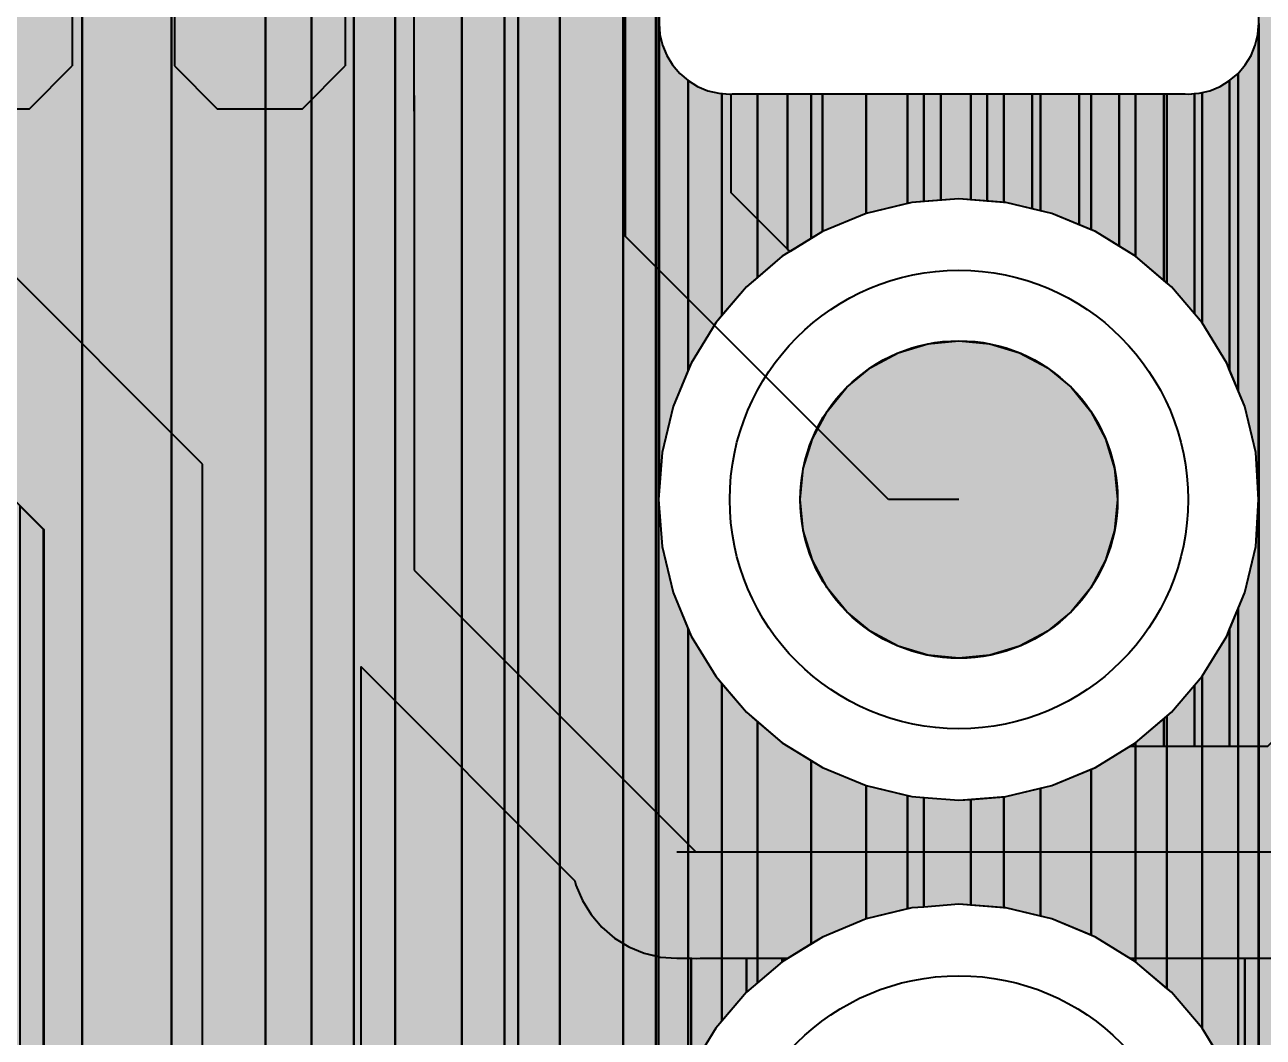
# Model space of a CAD drawing. Header units: millimetres. Extents: x 2 to 110, y 3 to 56.
# Drawn here: x 101.736 to 106.197, y 28.562 to 32.208 of the extents above; entities that cross this region are included whole.
import ezdxf

# ---------------------------------------------------------------- set-up
doc = ezdxf.new("R2010")
doc.units = ezdxf.units.MM
for name, color, linetype in [('bottom_copper', 7, 'Continuous'), ('drill_plated', 7, 'Continuous'), ('top_copper', 7, 'Continuous'), ('top_silk', 7, 'Continuous')]:
    doc.layers.add(name, color=color, linetype=linetype)

# ---------------------------------------------------------------- blocks, each defined once
blk = doc.blocks.new('Block2303')
at = {"layer": 'bottom_copper', "lineweight": 40}
for points in [[(1.1189, 0), (1.0379, 0), (1.0379, 43.3049), (1.0611, 43.3609), (1.1073, 43.5533), (1.1189, 43.7506), (1.1189, 0)], [(1.0371, 26.96), (1.0271, 27.1294), (0.9874, 27.2946), (0.9633, 27.3528), (0.9633, 28.4943), (0.9892, 28.5247), (1.0101, 28.5588), (1.0254, 28.5958), (1.0347, 28.6346), (1.0371, 28.6645), (1.0371, 26.96)], [(1.0379, 0), (1.0371, 0), (1.0371, 28.6645), (1.0379, 28.6745), (1.0379, 0)], [(0.9633, 27.3528), (0.9224, 27.4516), (0.8336, 27.5965), (0.8336, 28.4254), (0.8618, 28.4322), (0.8984, 28.4473), (0.9329, 28.4684), (0.9633, 28.4943), (0.9633, 27.3528)], [(0, 28.0395), (-0.0424, 28.0428), (-0.1694, 28.0328), (-0.1694, 28.4205), (0, 28.4205), (0, 28.0395)], [(0.1196, 28.0301), (0, 28.0395), (0, 28.4205), (0.1196, 28.4205), (0.1196, 28.0301)], [(0.2513, 27.9996), (0.127, 28.0295), (0.1196, 28.0301), (0.1196, 28.4205), (0.2513, 28.4205), (0.2513, 27.9996)], [(0.4342, 27.931), (0.2922, 27.9898), (0.2513, 27.9996), (0.2513, 28.4205), (0.4342, 28.4205), (0.4342, 27.931)], [(0.5941, 27.836), (0.4492, 27.9248), (0.4342, 27.931), (0.4342, 28.4205), (0.5941, 28.4205), (0.5941, 27.836)], [(0.7066, 27.74), (0.5941, 27.836), (0.5941, 28.4205), (0.7066, 28.4205), (0.7066, 27.74)], [(0.8336, 27.5965), (0.7233, 27.7257), (0.7066, 27.74), (0.7066, 28.4205), (0.7731, 28.4205), (0.7831, 28.4197), (0.8229, 28.4229), (0.8336, 28.4254), (0.8336, 27.5965)], [(1.0371, 24.42), (1.0271, 24.5894), (0.9874, 24.7546), (0.9633, 24.8128), (0.9633, 26.5672), (0.9874, 26.6254), (1.0271, 26.7906), (1.0371, 26.96), (1.0371, 24.42)], [(0.9633, 24.8128), (0.9224, 24.9116), (0.8336, 25.0565), (0.8336, 26.3235), (0.9224, 26.4684), (0.9633, 26.5672), (0.9633, 24.8128)], [(0.8336, 25.0565), (0.7233, 25.1857), (0.7066, 25.2), (0.7066, 26.18), (0.7233, 26.1943), (0.8336, 26.3235), (0.8336, 25.0565)], [(0.7066, 25.2), (0.5941, 25.296), (0.5941, 26.084), (0.7066, 26.18), (0.7066, 25.2)], [(0.5941, 25.296), (0.4492, 25.3848), (0.4342, 25.391), (0.4342, 25.989), (0.4492, 25.9952), (0.5941, 26.084), (0.5941, 25.296)], [(0.4342, 25.391), (0.2922, 25.4498), (0.2513, 25.4596), (0.2513, 25.9204), (0.2922, 25.9302), (0.4342, 25.989), (0.4342, 25.391)], [(0, 25.4995), (-0.0424, 25.5028), (-0.1694, 25.4928), (-0.1694, 25.8872), (-0.0424, 25.8772), (0, 25.8805), (0, 25.4995)], [(0.1196, 25.4901), (0, 25.4995), (0, 25.8805), (0.1196, 25.8899), (0.1196, 25.4901)], [(0.2513, 25.4596), (0.127, 25.4895), (0.1196, 25.4901), (0.1196, 25.8899), (0.127, 25.8905), (0.2513, 25.9204), (0.2513, 25.4596)]]:
    blk.add_hatch(color=7, dxfattribs=at).paths.add_polyline_path(points, flags=0)
at = {"layer": 'bottom_copper', "color": 7, "lineweight": 40}
for points in [[(1.1189, 0), (1.0379, 0), (1.0379, 43.3049), (1.0611, 43.3609), (1.1073, 43.5533), (1.1189, 43.7506), (1.1189, 0)], [(1.0371, 26.96), (1.0271, 27.1294), (0.9874, 27.2946), (0.9633, 27.3528), (0.9633, 28.4943), (0.9892, 28.5247), (1.0101, 28.5588), (1.0254, 28.5958), (1.0347, 28.6346), (1.0371, 28.6645), (1.0371, 26.96)], [(1.0379, 0), (1.0371, 0), (1.0371, 28.6645), (1.0379, 28.6745), (1.0379, 0)], [(0.9633, 27.3528), (0.9224, 27.4516), (0.8336, 27.5965), (0.8336, 28.4254), (0.8618, 28.4322), (0.8984, 28.4473), (0.9329, 28.4684), (0.9633, 28.4943), (0.9633, 27.3528)], [(0, 28.0395), (-0.0424, 28.0428), (-0.1694, 28.0328), (-0.1694, 28.4205), (0, 28.4205), (0, 28.0395)], [(0.1196, 28.0301), (0, 28.0395), (0, 28.4205), (0.1196, 28.4205), (0.1196, 28.0301)], [(0.2513, 27.9996), (0.127, 28.0295), (0.1196, 28.0301), (0.1196, 28.4205), (0.2513, 28.4205), (0.2513, 27.9996)], [(0.4342, 27.931), (0.2922, 27.9898), (0.2513, 27.9996), (0.2513, 28.4205), (0.4342, 28.4205), (0.4342, 27.931)], [(0.5941, 27.836), (0.4492, 27.9248), (0.4342, 27.931), (0.4342, 28.4205), (0.5941, 28.4205), (0.5941, 27.836)], [(0.7066, 27.74), (0.5941, 27.836), (0.5941, 28.4205), (0.7066, 28.4205), (0.7066, 27.74)], [(0.8336, 27.5965), (0.7233, 27.7257), (0.7066, 27.74), (0.7066, 28.4205), (0.7731, 28.4205), (0.7831, 28.4197), (0.8229, 28.4229), (0.8336, 28.4254), (0.8336, 27.5965)], [(1.0371, 24.42), (1.0271, 24.5894), (0.9874, 24.7546), (0.9633, 24.8128), (0.9633, 26.5672), (0.9874, 26.6254), (1.0271, 26.7906), (1.0371, 26.96), (1.0371, 24.42)], [(0.9633, 24.8128), (0.9224, 24.9116), (0.8336, 25.0565), (0.8336, 26.3235), (0.9224, 26.4684), (0.9633, 26.5672), (0.9633, 24.8128)], [(0.8336, 25.0565), (0.7233, 25.1857), (0.7066, 25.2), (0.7066, 26.18), (0.7233, 26.1943), (0.8336, 26.3235), (0.8336, 25.0565)], [(0.7066, 25.2), (0.5941, 25.296), (0.5941, 26.084), (0.7066, 26.18), (0.7066, 25.2)], [(0.5941, 25.296), (0.4492, 25.3848), (0.4342, 25.391), (0.4342, 25.989), (0.4492, 25.9952), (0.5941, 26.084), (0.5941, 25.296)], [(0.4342, 25.391), (0.2922, 25.4498), (0.2513, 25.4596), (0.2513, 25.9204), (0.2922, 25.9302), (0.4342, 25.989), (0.4342, 25.391)], [(0, 25.4995), (-0.0424, 25.5028), (-0.1694, 25.4928), (-0.1694, 25.8872), (-0.0424, 25.8772), (0, 25.8805), (0, 25.4995)], [(0.1196, 25.4901), (0, 25.4995), (0, 25.8805), (0.1196, 25.8899), (0.1196, 25.4901)], [(0.2513, 25.4596), (0.127, 25.4895), (0.1196, 25.4901), (0.1196, 25.8899), (0.127, 25.8905), (0.2513, 25.9204), (0.2513, 25.4596)]]:
    blk.add_lwpolyline(points, close=True, dxfattribs=at)
blk = doc.blocks.new('Block4108')
at = {"layer": 'bottom_copper', "lineweight": 40}
for points in [[(0, 2.436), (-0.1449, 2.5248), (-0.1497, 2.5268), (-0.1497, 38.899), (0, 38.899), (0, 2.436)], [(0.2395, 2.1965), (0.1292, 2.3257), (0, 2.436), (0, 38.899), (0.1693, 38.899), (0.2111, 38.8307), (0.2395, 38.7975), (0.2395, 2.1965)], [(0.3933, 1.8946), (0.3283, 2.0516), (0.2395, 2.1965), (0.2395, 38.7975), (0.289, 38.7395), (0.3802, 38.6616), (0.3933, 38.6536), (0.3933, 1.8946)], [(0.443, 1.56), (0.433, 1.7294), (0.3933, 1.8946), (0.3933, 38.6536), (0.443, 38.6232), (0.443, 1.56)], [(0.5933, 0), (0.443, 0), (0.443, 38.6232), (0.4825, 38.599), (0.5933, 38.5531), (0.5933, 0)], [(0.8207, 0), (0.5933, 0), (0.5933, 38.5531), (0.7099, 38.5251), (0.8207, 38.5163), (0.8207, 0)], [(0.9387, 2.0516), (0.8737, 1.8946), (0.834, 1.7294), (0.8207, 1.56), (0.8207, 38.5163), (0.8295, 38.5156), (0.9387, 38.5243), (0.9387, 2.0516)], [(0.9477, 2.0663), (0.9387, 2.0516), (0.9387, 38.5243), (0.9477, 38.525), (0.9477, 2.0663)], [(0.9502, 26.9918), (0.9477, 26.96), (0.9477, 38.525), (0.9491, 38.5251), (0.9502, 38.5254), (0.9502, 26.9918)], [(1.0552, 27.4262), (1.0007, 27.2946), (0.961, 27.1294), (0.9502, 26.9918), (0.9502, 28.6745), (0.9533, 28.6347), (0.9627, 28.5958), (0.978, 28.5588), (0.9989, 28.5247), (1.0248, 28.4943), (1.0552, 28.4684), (1.0552, 27.4262)], [(1.1765, 27.6223), (1.1545, 27.5965), (1.0657, 27.4516), (1.0552, 27.4262), (1.0552, 28.4684), (1.0893, 28.4475), (1.1263, 28.4322), (1.1651, 28.4229), (1.1765, 28.422), (1.1765, 27.6223)], [(1.305, 27.76), (1.2648, 27.7257), (1.1765, 27.6223), (1.1765, 28.422), (1.205, 28.4197), (1.215, 28.4205), (1.305, 28.4205), (1.305, 27.76)], [(1.4985, 27.9), (1.394, 27.836), (1.305, 27.76), (1.305, 28.4205), (1.4985, 28.4205), (1.4985, 27.9)], [(1.6959, 27.9898), (1.5389, 27.9248), (1.4985, 27.9), (1.4985, 28.4205), (1.6959, 28.4205), (1.6959, 27.9898)], [(1.8455, 28.0258), (1.6959, 27.9898), (1.6959, 28.4205), (1.8455, 28.4205), (1.8455, 28.0258)], [(1.9035, 28.0328), (1.8611, 28.0295), (1.8455, 28.0258), (1.8455, 28.4205), (1.9035, 28.4205), (1.9035, 28.0328)], [(1.0552, 24.8862), (1.0007, 24.7546), (0.961, 24.5894), (0.9477, 24.42), (0.9477, 26.96), (0.961, 26.7906), (1.0007, 26.6254), (1.0552, 26.4938), (1.0552, 24.8862)], [(1.1765, 25.0823), (1.1545, 25.0565), (1.0657, 24.9116), (1.0552, 24.8862), (1.0552, 26.4938), (1.0657, 26.4684), (1.1545, 26.3235), (1.1765, 26.2977), (1.1765, 25.0823)], [(1.305, 25.22), (1.2648, 25.1857), (1.1765, 25.0823), (1.1765, 26.2977), (1.2648, 26.1943), (1.305, 26.16), (1.305, 25.22)], [(1.4985, 25.36), (1.394, 25.296), (1.305, 25.22), (1.305, 26.16), (1.394, 26.084), (1.4985, 26.02), (1.4985, 25.36)], [(1.6959, 25.4498), (1.5389, 25.3848), (1.4985, 25.36), (1.4985, 26.02), (1.5389, 25.9952), (1.6959, 25.9302), (1.6959, 25.4498)], [(1.8455, 25.4858), (1.6959, 25.4498), (1.6959, 25.9302), (1.8455, 25.8942), (1.8455, 25.4858)], [(1.9035, 25.4928), (1.8611, 25.4895), (1.8455, 25.4858), (1.8455, 25.8942), (1.8611, 25.8905), (1.9035, 25.8872), (1.9035, 25.4928)]]:
    blk.add_hatch(color=7, dxfattribs=at).paths.add_polyline_path(points, flags=0)
at = {"layer": 'bottom_copper', "color": 7, "lineweight": 40}
for points in [[(0, 2.436), (-0.1449, 2.5248), (-0.1497, 2.5268), (-0.1497, 38.899), (0, 38.899), (0, 2.436)], [(0.2395, 2.1965), (0.1292, 2.3257), (0, 2.436), (0, 38.899), (0.1693, 38.899), (0.2111, 38.8307), (0.2395, 38.7975), (0.2395, 2.1965)], [(0.3933, 1.8946), (0.3283, 2.0516), (0.2395, 2.1965), (0.2395, 38.7975), (0.289, 38.7395), (0.3802, 38.6616), (0.3933, 38.6536), (0.3933, 1.8946)], [(0.443, 1.56), (0.433, 1.7294), (0.3933, 1.8946), (0.3933, 38.6536), (0.443, 38.6232), (0.443, 1.56)], [(0.5933, 0), (0.443, 0), (0.443, 38.6232), (0.4825, 38.599), (0.5933, 38.5531), (0.5933, 0)], [(0.8207, 0), (0.5933, 0), (0.5933, 38.5531), (0.7099, 38.5251), (0.8207, 38.5163), (0.8207, 0)], [(0.9387, 2.0516), (0.8737, 1.8946), (0.834, 1.7294), (0.8207, 1.56), (0.8207, 38.5163), (0.8295, 38.5156), (0.9387, 38.5243), (0.9387, 2.0516)], [(0.9477, 2.0663), (0.9387, 2.0516), (0.9387, 38.5243), (0.9477, 38.525), (0.9477, 2.0663)], [(0.9502, 26.9918), (0.9477, 26.96), (0.9477, 38.525), (0.9491, 38.5251), (0.9502, 38.5254), (0.9502, 26.9918)], [(1.0552, 27.4262), (1.0007, 27.2946), (0.961, 27.1294), (0.9502, 26.9918), (0.9502, 28.6745), (0.9533, 28.6347), (0.9627, 28.5958), (0.978, 28.5588), (0.9989, 28.5247), (1.0248, 28.4943), (1.0552, 28.4684), (1.0552, 27.4262)], [(1.1765, 27.6223), (1.1545, 27.5965), (1.0657, 27.4516), (1.0552, 27.4262), (1.0552, 28.4684), (1.0893, 28.4475), (1.1263, 28.4322), (1.1651, 28.4229), (1.1765, 28.422), (1.1765, 27.6223)], [(1.305, 27.76), (1.2648, 27.7257), (1.1765, 27.6223), (1.1765, 28.422), (1.205, 28.4197), (1.215, 28.4205), (1.305, 28.4205), (1.305, 27.76)], [(1.4985, 27.9), (1.394, 27.836), (1.305, 27.76), (1.305, 28.4205), (1.4985, 28.4205), (1.4985, 27.9)], [(1.6959, 27.9898), (1.5389, 27.9248), (1.4985, 27.9), (1.4985, 28.4205), (1.6959, 28.4205), (1.6959, 27.9898)], [(1.8455, 28.0258), (1.6959, 27.9898), (1.6959, 28.4205), (1.8455, 28.4205), (1.8455, 28.0258)], [(1.9035, 28.0328), (1.8611, 28.0295), (1.8455, 28.0258), (1.8455, 28.4205), (1.9035, 28.4205), (1.9035, 28.0328)], [(1.0552, 24.8862), (1.0007, 24.7546), (0.961, 24.5894), (0.9477, 24.42), (0.9477, 26.96), (0.961, 26.7906), (1.0007, 26.6254), (1.0552, 26.4938), (1.0552, 24.8862)], [(1.1765, 25.0823), (1.1545, 25.0565), (1.0657, 24.9116), (1.0552, 24.8862), (1.0552, 26.4938), (1.0657, 26.4684), (1.1545, 26.3235), (1.1765, 26.2977), (1.1765, 25.0823)], [(1.305, 25.22), (1.2648, 25.1857), (1.1765, 25.0823), (1.1765, 26.2977), (1.2648, 26.1943), (1.305, 26.16), (1.305, 25.22)], [(1.4985, 25.36), (1.394, 25.296), (1.305, 25.22), (1.305, 26.16), (1.394, 26.084), (1.4985, 26.02), (1.4985, 25.36)], [(1.6959, 25.4498), (1.5389, 25.3848), (1.4985, 25.36), (1.4985, 26.02), (1.5389, 25.9952), (1.6959, 25.9302), (1.6959, 25.4498)], [(1.8455, 25.4858), (1.6959, 25.4498), (1.6959, 25.9302), (1.8455, 25.8942), (1.8455, 25.4858)], [(1.9035, 25.4928), (1.8611, 25.4895), (1.8455, 25.4858), (1.8455, 25.8942), (1.8611, 25.8905), (1.9035, 25.8872), (1.9035, 25.4928)]]:
    blk.add_lwpolyline(points, close=True, dxfattribs=at)
blk = doc.blocks.new('Block5170')
at = {"layer": 'bottom_copper', "lineweight": 40}
for points in [[(1.7138, 2.5248), (1.5689, 2.436), (1.4397, 2.3257), (1.4397, 38.899), (1.7138, 38.899), (1.7138, 2.5248)], [(2.036, 2.6295), (1.8708, 2.5898), (1.7138, 2.5248), (1.7138, 38.899), (2.036, 38.899), (2.036, 2.6295)], [(2.3748, 2.6295), (2.2054, 2.6428), (2.036, 2.6295), (2.036, 38.899), (2.3748, 38.899), (2.3748, 2.6295)], [(2.54, 2.5898), (2.3748, 2.6295), (2.3748, 38.899), (2.54, 38.899), (2.54, 2.5898)], [(2.6922, 2.5268), (2.54, 2.5898), (2.54, 38.899), (2.6922, 38.899), (2.6922, 2.5268)]]:
    blk.add_hatch(color=7, dxfattribs=at).paths.add_polyline_path(points, flags=0)
at = {"layer": 'bottom_copper', "color": 7, "lineweight": 40}
for points in [[(1.7138, 2.5248), (1.5689, 2.436), (1.4397, 2.3257), (1.4397, 38.899), (1.7138, 38.899), (1.7138, 2.5248)], [(2.036, 2.6295), (1.8708, 2.5898), (1.7138, 2.5248), (1.7138, 38.899), (2.036, 38.899), (2.036, 2.6295)], [(2.3748, 2.6295), (2.2054, 2.6428), (2.036, 2.6295), (2.036, 38.899), (2.3748, 38.899), (2.3748, 2.6295)], [(2.54, 2.5898), (2.3748, 2.6295), (2.3748, 38.899), (2.54, 38.899), (2.54, 2.5898)], [(2.6922, 2.5268), (2.54, 2.5898), (2.54, 38.899), (2.6922, 38.899), (2.6922, 2.5268)]]:
    blk.add_lwpolyline(points, close=True, dxfattribs=at)
blk = doc.blocks.new('Block63145')
at = {"layer": 'top_copper', "lineweight": 40}
for points in [[(1.711, 17.1629), (1.6741, 17.1782), (1.6352, 17.1876), (1.5954, 17.1907), (1.5854, 17.1899), (1.4141, 17.1899), (1.4141, 25.293), (1.5897, 25.293), (1.6046, 25.2918), (1.6643, 25.2965), (1.711, 25.3077), (1.711, 17.1629)], [(1.0836, 25.184), (0.9711, 25.28), (0.9499, 25.293), (1.0836, 25.293), (1.0836, 25.184)], [(1.2106, 25.0405), (1.1003, 25.1697), (1.0836, 25.184), (1.0836, 25.293), (1.2106, 25.293), (1.2106, 25.0405)], [(1.3644, 24.7386), (1.2994, 24.8956), (1.2106, 25.0405), (1.2106, 25.293), (1.3644, 25.293), (1.3644, 24.7386)], [(1.4141, 24.404), (1.4041, 24.5734), (1.3644, 24.7386), (1.3644, 25.293), (1.4141, 25.293), (1.4141, 24.404)]]:
    blk.add_hatch(color=7, dxfattribs=at).paths.add_polyline_path(points, flags=0)
at = {"layer": 'top_copper', "color": 7, "lineweight": 40}
for points in [[(1.711, 17.1629), (1.6741, 17.1782), (1.6352, 17.1876), (1.5954, 17.1907), (1.5854, 17.1899), (1.4141, 17.1899), (1.4141, 25.293), (1.5897, 25.293), (1.6046, 25.2918), (1.6643, 25.2965), (1.711, 25.3077), (1.711, 17.1629)], [(1.0836, 25.184), (0.9711, 25.28), (0.9499, 25.293), (1.0836, 25.293), (1.0836, 25.184)], [(1.2106, 25.0405), (1.1003, 25.1697), (1.0836, 25.184), (1.0836, 25.293), (1.2106, 25.293), (1.2106, 25.0405)], [(1.3644, 24.7386), (1.2994, 24.8956), (1.2106, 25.0405), (1.2106, 25.293), (1.3644, 25.293), (1.3644, 24.7386)], [(1.4141, 24.404), (1.4041, 24.5734), (1.3644, 24.7386), (1.3644, 25.293), (1.4141, 25.293), (1.4141, 24.404)]]:
    blk.add_lwpolyline(points, close=True, dxfattribs=at)
blk = doc.blocks.new('Block64816')
at = {"layer": 'top_copper', "lineweight": 40}
for points in [[(1.6529, -1.8047), (1.6038, -1.8538), (1.5719, -1.8538), (1.5719, 15.3801), (1.5951, 15.4361), (1.6413, 15.6285), (1.6529, 15.8258), (1.6529, -1.8047)], [(1.5711, -0.9648), (1.5611, -0.7954), (1.5214, -0.6302), (1.4669, -0.4986), (1.4669, 0.5436), (1.4973, 0.5695), (1.5232, 0.5999), (1.5441, 0.634), (1.5594, 0.671), (1.5687, 0.7098), (1.5711, 0.7397), (1.5711, -0.9648)], [(1.5719, -1.8538), (1.5711, -1.8538), (1.5711, 0.7397), (1.5719, 0.7497), (1.5719, -1.8538)], [(1.4669, -0.4986), (1.4564, -0.4732), (1.3676, -0.3283), (1.3399, -0.2959), (1.3399, 0.4967), (1.3569, 0.4981), (1.3958, 0.5074), (1.4324, 0.5225), (1.4669, 0.5436), (1.4669, -0.4986)], [(0, 0), (-0.1168, -0.0716), (-0.1255, -0.0629), (-0.1255, 0.4957), (0, 0.4957), (0, 0)], [(0.157, 0.065), (0, 0), (0, 0.4957), (0.157, 0.4957), (0.157, 0.065)], [(0.3066, 0.101), (0.157, 0.065), (0.157, 0.4957), (0.3066, 0.4957), (0.3066, 0.101)], [(0.4262, 0.1129), (0.3222, 0.1047), (0.3066, 0.101), (0.3066, 0.4957), (0.4262, 0.4957), (0.4262, 0.1129)], [(0.5929, 0.11), (0.4916, 0.118), (0.4262, 0.1129), (0.4262, 0.4957), (0.5929, 0.4957), (0.5929, 0.11)], [(0.7559, 0.0819), (0.661, 0.1047), (0.5929, 0.11), (0.5929, 0.4957), (0.7559, 0.4957), (0.7559, 0.0819)], [(0.925, 0.0241), (0.8262, 0.065), (0.7559, 0.0819), (0.7559, 0.4957), (0.925, 0.4957), (0.925, 0.0241)], [(1.0686, -0.0523), (0.9832, 0), (0.925, 0.0241), (0.925, 0.4957), (1.0686, 0.4957), (1.0686, -0.0523)], [(1.2299, -0.1757), (1.1281, -0.0888), (1.0686, -0.0523), (1.0686, 0.4957), (1.2299, 0.4957), (1.2299, -0.1757)], [(1.3399, -0.2959), (1.2573, -0.1991), (1.23, -0.1758), (1.2299, 0.4957), (1.3071, 0.4957), (1.3171, 0.4949), (1.3399, 0.4967), (1.3399, -0.2959)], [(1.5711, -1.8538), (1.4669, -1.8538), (1.4669, -1.431), (1.5214, -1.2994), (1.5611, -1.1342), (1.5711, -0.9648), (1.5711, -1.8538)], [(1.4669, -1.8538), (1.3399, -1.8538), (1.3399, -1.6337), (1.3676, -1.6013), (1.4564, -1.4564), (1.4669, -1.431), (1.4669, -1.8538)], [(1.3399, -1.8538), (1.23, -1.8538), (1.2299, -1.7539), (1.2573, -1.7305), (1.3399, -1.6337), (1.3399, -1.8538)], [(1.2299, -1.8538), (1.1069, -1.8538), (1.1281, -1.8408), (1.2299, -1.7539), (1.2299, -1.8538)]]:
    blk.add_hatch(color=7, dxfattribs=at).paths.add_polyline_path(points, flags=0)
at = {"layer": 'top_copper', "color": 7, "lineweight": 40}
for points in [[(1.6529, -1.8047), (1.6038, -1.8538), (1.5719, -1.8538), (1.5719, 15.3801), (1.5951, 15.4361), (1.6413, 15.6285), (1.6529, 15.8258), (1.6529, -1.8047)], [(1.5711, -0.9648), (1.5611, -0.7954), (1.5214, -0.6302), (1.4669, -0.4986), (1.4669, 0.5436), (1.4973, 0.5695), (1.5232, 0.5999), (1.5441, 0.634), (1.5594, 0.671), (1.5687, 0.7098), (1.5711, 0.7397), (1.5711, -0.9648)], [(1.5719, -1.8538), (1.5711, -1.8538), (1.5711, 0.7397), (1.5719, 0.7497), (1.5719, -1.8538)], [(1.4669, -0.4986), (1.4564, -0.4732), (1.3676, -0.3283), (1.3399, -0.2959), (1.3399, 0.4967), (1.3569, 0.4981), (1.3958, 0.5074), (1.4324, 0.5225), (1.4669, 0.5436), (1.4669, -0.4986)], [(0, 0), (-0.1168, -0.0716), (-0.1255, -0.0629), (-0.1255, 0.4957), (0, 0.4957), (0, 0)], [(0.157, 0.065), (0, 0), (0, 0.4957), (0.157, 0.4957), (0.157, 0.065)], [(0.3066, 0.101), (0.157, 0.065), (0.157, 0.4957), (0.3066, 0.4957), (0.3066, 0.101)], [(0.4262, 0.1129), (0.3222, 0.1047), (0.3066, 0.101), (0.3066, 0.4957), (0.4262, 0.4957), (0.4262, 0.1129)], [(0.5929, 0.11), (0.4916, 0.118), (0.4262, 0.1129), (0.4262, 0.4957), (0.5929, 0.4957), (0.5929, 0.11)], [(0.7559, 0.0819), (0.661, 0.1047), (0.5929, 0.11), (0.5929, 0.4957), (0.7559, 0.4957), (0.7559, 0.0819)], [(0.925, 0.0241), (0.8262, 0.065), (0.7559, 0.0819), (0.7559, 0.4957), (0.925, 0.4957), (0.925, 0.0241)], [(1.0686, -0.0523), (0.9832, 0), (0.925, 0.0241), (0.925, 0.4957), (1.0686, 0.4957), (1.0686, -0.0523)], [(1.2299, -0.1757), (1.1281, -0.0888), (1.0686, -0.0523), (1.0686, 0.4957), (1.2299, 0.4957), (1.2299, -0.1757)], [(1.3399, -0.2959), (1.2573, -0.1991), (1.23, -0.1758), (1.2299, 0.4957), (1.3071, 0.4957), (1.3171, 0.4949), (1.3399, 0.4967), (1.3399, -0.2959)], [(1.5711, -1.8538), (1.4669, -1.8538), (1.4669, -1.431), (1.5214, -1.2994), (1.5611, -1.1342), (1.5711, -0.9648), (1.5711, -1.8538)], [(1.4669, -1.8538), (1.3399, -1.8538), (1.3399, -1.6337), (1.3676, -1.6013), (1.4564, -1.4564), (1.4669, -1.431), (1.4669, -1.8538)], [(1.3399, -1.8538), (1.23, -1.8538), (1.2299, -1.7539), (1.2573, -1.7305), (1.3399, -1.6337), (1.3399, -1.8538)], [(1.2299, -1.8538), (1.1069, -1.8538), (1.1281, -1.8408), (1.2299, -1.7539), (1.2299, -1.8538)]]:
    blk.add_lwpolyline(points, close=True, dxfattribs=at)
blk = doc.blocks.new('Block65140')
at = {"layer": 'top_copper', "lineweight": 40}
for points in [[(0, 0), (-1.0707, 1.0707), (-1.0707, 5.9457), (-0.3004, 5.1754), (-0.2967, 5.1599), (-0.2737, 5.1045), (-0.2424, 5.0534), (-0.2034, 5.0078), (-0.1578, 4.9688), (-0.1067, 4.9375), (-0.0513, 4.9145), (0, 4.9022), (0, 0)], [(0.118, 4.4996), (0.053, 4.3426), (0.0133, 4.1774), (0, 4.008), (0, 4.9022), (0.007, 4.9005), (0.0668, 4.897), (0.118, 4.897), (0.118, 4.4996)], [(0.3171, 4.7737), (0.2068, 4.6445), (0.118, 4.4996), (0.118, 4.897), (0.1209, 4.897), (0.1358, 4.8958), (0.1507, 4.897), (0.3171, 4.897), (0.3171, 4.7737)], [(0.4463, 4.884), (0.3171, 4.7737), (0.3171, 4.897), (0.4463, 4.897), (0.4463, 4.884)], [(0.4657, 4.8959), (0.4463, 4.884), (0.4463, 4.897), (0.4657, 4.897), (0.4657, 4.8959)], [(0.118, -0.118), (0, 0), (0, 4.008), (0.0133, 3.8386), (0.053, 3.6734), (0.118, 3.5164), (0.118, -0.118)], [(0.3171, -0.3171), (0.118, -0.118), (0.118, 3.5164), (0.2068, 3.3715), (0.3171, 3.2423), (0.3171, -0.3171)], [(0.4657, -0.4657), (0.3171, -0.3171), (0.3171, 3.2423), (0.4463, 3.132), (0.4657, 3.1201), (0.4657, -0.4657)]]:
    blk.add_hatch(color=7, dxfattribs=at).paths.add_polyline_path(points, flags=0)
at = {"layer": 'top_copper', "color": 7, "lineweight": 40}
for points in [[(0, 0), (-1.0707, 1.0707), (-1.0707, 5.9457), (-0.3004, 5.1754), (-0.2967, 5.1599), (-0.2737, 5.1045), (-0.2424, 5.0534), (-0.2034, 5.0078), (-0.1578, 4.9688), (-0.1067, 4.9375), (-0.0513, 4.9145), (0, 4.9022), (0, 0)], [(0.118, 4.4996), (0.053, 4.3426), (0.0133, 4.1774), (0, 4.008), (0, 4.9022), (0.007, 4.9005), (0.0668, 4.897), (0.118, 4.897), (0.118, 4.4996)], [(0.3171, 4.7737), (0.2068, 4.6445), (0.118, 4.4996), (0.118, 4.897), (0.1209, 4.897), (0.1358, 4.8958), (0.1507, 4.897), (0.3171, 4.897), (0.3171, 4.7737)], [(0.4463, 4.884), (0.3171, 4.7737), (0.3171, 4.897), (0.4463, 4.897), (0.4463, 4.884)], [(0.4657, 4.8959), (0.4463, 4.884), (0.4463, 4.897), (0.4657, 4.897), (0.4657, 4.8959)], [(0.118, -0.118), (0, 0), (0, 4.008), (0.0133, 3.8386), (0.053, 3.6734), (0.118, 3.5164), (0.118, -0.118)], [(0.3171, -0.3171), (0.118, -0.118), (0.118, 3.5164), (0.2068, 3.3715), (0.3171, 3.2423), (0.3171, -0.3171)], [(0.4657, -0.4657), (0.3171, -0.3171), (0.3171, 3.2423), (0.4463, 3.132), (0.4657, 3.1201), (0.4657, -0.4657)]]:
    blk.add_lwpolyline(points, close=True, dxfattribs=at)
blk = doc.blocks.new('Block65902')
at = {"layer": 'top_copper', "lineweight": 40}
for points in [[(0.4225, 3.9388), (0.3385, 4.0106), (0.3385, 17.6416), (0.4225, 17.5576), (0.4225, 3.9388)], [(0.4243, 11.9729), (0.4225, 11.9505), (0.4225, 17.5576), (0.4243, 17.5558), (0.4243, 11.9729)]]:
    blk.add_hatch(color=7, dxfattribs=at).paths.add_polyline_path(points, flags=0)
at = {"layer": 'top_copper', "color": 7, "lineweight": 40}
for points in [[(0.4225, 3.9388), (0.3385, 4.0106), (0.3385, 17.6416), (0.4225, 17.5576), (0.4225, 3.9388)], [(0.4243, 11.9729), (0.4225, 11.9505), (0.4225, 17.5576), (0.4243, 17.5558), (0.4243, 11.9729)]]:
    blk.add_lwpolyline(points, close=True, dxfattribs=at)

msp = doc.modelspace()

# ---------------------------------------------------------------- hatches: boundary and pattern name
at = {"layer": 'bottom_copper', "lineweight": 40}
msp.add_hatch(color=7, dxfattribs=at).paths.add_polyline_path([(105.6615, 30.3865), (105.629, 30.2793), (105.5762, 30.1805), (105.5051, 30.0939), (105.4185, 30.0228), (105.3197, 29.97), (105.2125, 29.9375), (105.101, 29.9265), (104.9895, 29.9375), (104.8823, 29.97), (104.7835, 30.0228), (104.6969, 30.0939), (104.6258, 30.1805), (104.573, 30.2793), (104.5405, 30.3865), (104.5295, 30.498), (104.5405, 30.6095), (104.573, 30.7167), (104.6258, 30.8155), (104.6969, 30.9021), (104.7835, 30.9732), (104.8823, 31.026), (104.9895, 31.0585), (105.101, 31.0695), (105.2125, 31.0585), (105.3197, 31.026), (105.4185, 30.9732), (105.5051, 30.9021), (105.5762, 30.8155), (105.629, 30.7167), (105.6615, 30.6095), (105.6725, 30.498), (105.6615, 30.3865)], flags=0)
at = {"layer": 'drill_plated', "lineweight": 40}
msp.add_hatch(color=7, dxfattribs=at).paths.add_polyline_path([(105.6615, 30.3865), (105.629, 30.2793), (105.5762, 30.1805), (105.5051, 30.0939), (105.4185, 30.0228), (105.3197, 29.97), (105.2125, 29.9375), (105.101, 29.9265), (104.9895, 29.9375), (104.8823, 29.97), (104.7835, 30.0228), (104.6969, 30.0939), (104.6258, 30.1805), (104.573, 30.2793), (104.5405, 30.3865), (104.5295, 30.498), (104.5405, 30.6095), (104.573, 30.7167), (104.6258, 30.8155), (104.6969, 30.9021), (104.7835, 30.9732), (104.8823, 31.026), (104.9895, 31.0585), (105.101, 31.0695), (105.2125, 31.0585), (105.3197, 31.026), (105.4185, 30.9732), (105.5051, 30.9021), (105.5762, 30.8155), (105.629, 30.7167), (105.6615, 30.6095), (105.6725, 30.498), (105.6615, 30.3865)], flags=0)
at = {"layer": 'top_copper', "lineweight": 40}
for points in [[(104.4839, 31.3999), (104.281, 31.6028), (104.281, 31.9581), (104.2855, 31.9585), (104.4839, 31.9585), (104.4839, 31.3999)], [(105.6615, 30.3865), (105.629, 30.2793), (105.5762, 30.1805), (105.5051, 30.0939), (105.4185, 30.0228), (105.3197, 29.97), (105.2125, 29.9375), (105.101, 29.9265), (104.9895, 29.9375), (104.8823, 29.97), (104.7835, 30.0228), (104.6969, 30.0939), (104.6258, 30.1805), (104.573, 30.2793), (104.5405, 30.3865), (104.5295, 30.498), (104.5405, 30.6095), (104.573, 30.7167), (104.6258, 30.8155), (104.6969, 30.9021), (104.7835, 30.9732), (104.8823, 31.026), (104.9895, 31.0585), (105.101, 31.0695), (105.2125, 31.0585), (105.3197, 31.026), (105.4185, 30.9732), (105.5051, 30.9021), (105.5762, 30.8155), (105.629, 30.7167), (105.6615, 30.6095), (105.6725, 30.498), (105.6615, 30.3865)], [(104.4839, 28.8459), (104.4839, 28.847), (104.4857, 28.847), (104.4839, 28.8459)]]:
    msp.add_hatch(color=7, dxfattribs=at).paths.add_polyline_path(points, flags=0)

# ---------------------------------------------------------------- linework, layer by layer
at = {"layer": 'bottom_copper', "color": 7, "lineweight": 40}
for p, q in [((102.9208, 6.0648), (102.9208, 42.437)), ((102.9208, 42.437), (102.9208, 6.0648)), ((104.0207, 32.2125), (104.0238, 32.1727)), ((106.1781, 32.1726), (106.1813, 32.2125)), ((104.0238, 32.1727), (104.0239, 32.1726)), ((104.0239, 32.1726), (104.0332, 32.1338)), ((106.1688, 32.1338), (106.1781, 32.1726)), ((104.0332, 32.1338), (104.0485, 32.0968)), ((106.1535, 32.0968), (106.1688, 32.1338)), ((104.0485, 32.0968), (104.0694, 32.0627)), ((106.1326, 32.0627), (106.1535, 32.0968)), ((104.0694, 32.0627), (104.0953, 32.0323)), ((106.1067, 32.0323), (106.1326, 32.0627)), ((104.0953, 32.0323), (104.1257, 32.0064)), ((104.1257, 32.0064), (104.1598, 31.9855)), ((106.0422, 31.9855), (106.0763, 32.0064)), ((106.0763, 32.0064), (106.1067, 32.0323)), ((104.1598, 31.9855), (104.1968, 31.9702)), ((104.1968, 31.9702), (104.2356, 31.9609)), ((104.2356, 31.9609), (104.2755, 31.9577)), ((104.2755, 31.9577), (104.2855, 31.9585)), ((104.2855, 31.9585), (104.974, 31.9585)), ((104.974, 31.5708), (104.974, 31.9585)), ((104.974, 31.9585), (105.9165, 31.9585)), ((104.974, 31.9585), (104.974, 31.5708)), ((105.9165, 31.9585), (105.9265, 31.9577)), ((105.9265, 31.9577), (105.9663, 31.9609)), ((105.9663, 31.9609), (105.9664, 31.9609)), ((105.9664, 31.9609), (106.0052, 31.9702)), ((106.0052, 31.9702), (106.0422, 31.9855)), ((104.9316, 31.5675), (104.7664, 31.5278)), ((104.974, 31.5708), (104.9316, 31.5675)), ((105.101, 31.5808), (104.974, 31.5708)), ((105.2704, 31.5675), (105.101, 31.5808)), ((105.4356, 31.5278), (105.2704, 31.5675)), ((104.7664, 31.5278), (104.6094, 31.4628)), ((105.5926, 31.4628), (105.4356, 31.5278)), ((104.6094, 31.4628), (104.4645, 31.374)), ((105.7375, 31.374), (105.5926, 31.4628)), ((104.4645, 31.374), (104.3353, 31.2637)), ((105.8667, 31.2637), (105.7375, 31.374)), ((104.3353, 31.2637), (104.225, 31.1345)), ((105.977, 31.1345), (105.8667, 31.2637)), ((104.225, 31.1345), (104.1362, 30.9896)), ((106.0658, 30.9896), (105.977, 31.1345)), ((104.1362, 30.9896), (104.0712, 30.8326)), ((106.1308, 30.8326), (106.0658, 30.9896)), ((104.0712, 30.8326), (104.0315, 30.6674)), ((106.1705, 30.6674), (106.1308, 30.8326)), ((104.0315, 30.6674), (104.0182, 30.498)), ((106.1805, 30.498), (106.1705, 30.6674)), ((104.0182, 30.498), (104.0315, 30.3286)), ((106.1705, 30.3286), (106.1805, 30.498)), ((104.0315, 30.3286), (104.0712, 30.1634)), ((106.1308, 30.1634), (106.1705, 30.3286)), ((104.0712, 30.1634), (104.1362, 30.0064)), ((106.0658, 30.0064), (106.1308, 30.1634)), ((104.1362, 30.0064), (104.225, 29.8615)), ((105.977, 29.8615), (106.0658, 30.0064)), ((104.225, 29.8615), (104.3353, 29.7323)), ((105.8667, 29.7323), (105.977, 29.8615)), ((104.3353, 29.7323), (104.4645, 29.622)), ((105.7375, 29.622), (105.8667, 29.7323)), ((104.4645, 29.622), (104.6094, 29.5332)), ((105.5926, 29.5332), (105.7375, 29.622)), ((104.6094, 29.5332), (104.7664, 29.4682)), ((105.4356, 29.4682), (105.5926, 29.5332)), ((104.7664, 29.4682), (104.9316, 29.4285)), ((105.2704, 29.4285), (105.4356, 29.4682)), ((104.9316, 29.4285), (104.974, 29.4252)), ((104.974, 29.0308), (104.974, 29.4252)), ((104.974, 29.4252), (105.101, 29.4152)), ((104.974, 29.4252), (104.974, 29.0308)), ((105.101, 29.4152), (105.2704, 29.4285)), ((104.9316, 29.0275), (104.7664, 28.9878)), ((104.974, 29.0308), (104.9316, 29.0275)), ((105.101, 29.0408), (104.974, 29.0308)), ((105.2704, 29.0275), (105.101, 29.0408)), ((105.4356, 28.9878), (105.2704, 29.0275)), ((104.7664, 28.9878), (104.6094, 28.9228)), ((105.5926, 28.9228), (105.4356, 28.9878)), ((104.6094, 28.9228), (104.4645, 28.834)), ((105.7375, 28.834), (105.5926, 28.9228)), ((104.4645, 28.834), (104.3353, 28.7237)), ((105.8667, 28.7237), (105.7375, 28.834)), ((104.3353, 28.7237), (104.225, 28.5945)), ((105.977, 28.5945), (105.8667, 28.7237)), ((104.225, 28.5945), (104.1362, 28.4496)), ((106.0658, 28.4496), (105.977, 28.5945))]:
    msp.add_line(p, q, dxfattribs=at)
msp.add_lwpolyline([(105.6615, 30.3865), (105.629, 30.2793), (105.5762, 30.1805), (105.5051, 30.0939), (105.4185, 30.0228), (105.3197, 29.97), (105.2125, 29.9375), (105.101, 29.9265), (104.9895, 29.9375), (104.8823, 29.97), (104.7835, 30.0228), (104.6969, 30.0939), (104.6258, 30.1805), (104.573, 30.2793), (104.5405, 30.3865), (104.5295, 30.498), (104.5405, 30.6095), (104.573, 30.7167), (104.6258, 30.8155), (104.6969, 30.9021), (104.7835, 30.9732), (104.8823, 31.026), (104.9895, 31.0585), (105.101, 31.0695), (105.2125, 31.0585), (105.3197, 31.026), (105.4185, 30.9732), (105.5051, 30.9021), (105.5762, 30.8155), (105.629, 30.7167), (105.6615, 30.6095), (105.6725, 30.498), (105.6615, 30.3865)], close=True, dxfattribs=at)
for centre, major_axis in [((105.101, 30.498), (0.8255, 0)), ((105.101, 30.498), (0.5715, 0)), ((105.101, 27.958), (0.8255, 0))]:
    msp.add_ellipse(centre, major_axis=major_axis, ratio=1, dxfattribs=at)
at = {"layer": 'drill_plated', "color": 7, "lineweight": 40}
msp.add_lwpolyline([(105.6615, 30.3865), (105.629, 30.2793), (105.5762, 30.1805), (105.5051, 30.0939), (105.4185, 30.0228), (105.3197, 29.97), (105.2125, 29.9375), (105.101, 29.9265), (104.9895, 29.9375), (104.8823, 29.97), (104.7835, 30.0228), (104.6969, 30.0939), (104.6258, 30.1805), (104.573, 30.2793), (104.5405, 30.3865), (104.5295, 30.498), (104.5405, 30.6095), (104.573, 30.7167), (104.6258, 30.8155), (104.6969, 30.9021), (104.7835, 30.9732), (104.8823, 31.026), (104.9895, 31.0585), (105.101, 31.0695), (105.2125, 31.0585), (105.3197, 31.026), (105.4185, 30.9732), (105.5051, 30.9021), (105.5762, 30.8155), (105.629, 30.7167), (105.6615, 30.6095), (105.6725, 30.498), (105.6615, 30.3865)], close=True, dxfattribs=at)
msp.add_ellipse((105.101, 30.498), major_axis=(0.5715, 0), ratio=1, dxfattribs=at)
at = {"layer": 'top_copper', "color": 7, "lineweight": 40}
for p, q in [((103.138, 31.896), (103.138, 38.5)), ((103.9, 31.445), (103.9, 35.255)), ((106.1781, 32.1726), (106.1813, 32.2125)), ((106.1688, 32.1338), (106.1781, 32.1726)), ((106.1535, 32.0968), (106.1688, 32.1338)), ((106.1326, 32.0627), (106.1535, 32.0968)), ((106.1067, 32.0323), (106.1326, 32.0627)), ((106.0422, 31.9855), (106.0763, 32.0064)), ((106.0763, 32.0064), (106.1067, 32.0323)), ((103.138, 31.953), (103.138, 30.244)), ((104.281, 31.9581), (104.2855, 31.9585)), ((104.281, 31.6028), (104.281, 31.9581)), ((104.2855, 31.9585), (104.4839, 31.9585)), ((104.4839, 31.3999), (104.4839, 31.9585)), ((104.4839, 31.9585), (105.9165, 31.9585)), ((104.4839, 31.9585), (104.4839, 31.3999)), ((105.9165, 31.9585), (105.9265, 31.9577)), ((105.9265, 31.9577), (105.9663, 31.9609)), ((105.9663, 31.9609), (105.9664, 31.9609)), ((105.9664, 31.9609), (106.0052, 31.9702)), ((106.0052, 31.9702), (106.0422, 31.9855)), ((102.376, 30.626), (101.36, 31.642)), ((104.4839, 31.3999), (104.281, 31.6028)), ((104.9316, 31.5675), (104.7664, 31.5278)), ((105.101, 31.5808), (104.9316, 31.5675)), ((105.2704, 31.5675), (105.101, 31.5808)), ((105.4356, 31.5278), (105.2704, 31.5675)), ((104.7664, 31.5278), (104.6094, 31.4628)), ((105.5926, 31.4628), (105.4356, 31.5278)), ((104.6094, 31.4628), (104.4926, 31.3912)), ((105.7375, 31.374), (105.5926, 31.4628)), ((104.847, 30.498), (103.9, 31.445)), ((104.4926, 31.3912), (104.4839, 31.3999)), ((105.8667, 31.2637), (105.7375, 31.374)), ((105.977, 31.1345), (105.8667, 31.2637)), ((106.0658, 30.9896), (105.977, 31.1345)), ((106.1308, 30.8326), (106.0658, 30.9896)), ((101.2708, 30.9229), (101.8045, 30.3893)), ((106.1705, 30.6674), (106.1308, 30.8326)), ((106.1805, 30.498), (106.1705, 30.6674)), ((102.376, 24.784), (102.376, 30.626)), ((105.101, 30.498), (104.847, 30.498)), ((106.1705, 30.3286), (106.1805, 30.498)), ((101.8045, 30.3893), (101.8045, 24.8064)), ((106.1308, 30.1634), (106.1705, 30.3286)), ((103.138, 30.244), (104.154, 29.228)), ((106.0658, 30.0064), (106.1308, 30.1634)), ((105.977, 29.8615), (106.0658, 30.0064)), ((102.9475, 25.0207), (102.9475, 29.8957)), ((102.9475, 29.8957), (103.7178, 29.1254)), ((105.8667, 29.7323), (105.977, 29.8615)), ((105.7375, 29.622), (105.8667, 29.7323)), ((105.7163, 29.609), (105.7375, 29.622)), ((106.2132, 29.609), (105.7163, 29.609)), ((106.371, 29.228), (104.085, 29.228)), ((103.7178, 29.1254), (103.7215, 29.1099)), ((103.7215, 29.1099), (103.7445, 29.0545)), ((103.7445, 29.0545), (103.7758, 29.0034)), ((103.7758, 29.0034), (103.8148, 28.9578)), ((103.8148, 28.9578), (103.8604, 28.9188)), ((103.8604, 28.9188), (103.9115, 28.8875)), ((103.9115, 28.8875), (103.9669, 28.8645)), ((103.9669, 28.8645), (104.0252, 28.8505)), ((104.0252, 28.8505), (104.085, 28.847)), ((104.085, 28.847), (104.1391, 28.847)), ((104.1391, 28.847), (104.154, 28.8458)), ((104.154, 28.8458), (104.1689, 28.847)), ((104.1689, 28.847), (104.4839, 28.847)), ((104.4645, 28.834), (104.3353, 28.7237)), ((104.4839, 28.8459), (104.4645, 28.834)), ((104.4857, 28.847), (104.4839, 28.8459)), ((104.4839, 28.8459), (104.4839, 28.847)), ((104.4839, 28.847), (104.4857, 28.847)), ((104.4839, 28.847), (104.4839, 28.8459)), ((105.7375, 28.834), (105.7163, 28.847)), ((105.7163, 28.847), (106.3561, 28.847)), ((105.8667, 28.7237), (105.7375, 28.834)), ((104.3353, 28.7237), (104.225, 28.5945)), ((105.977, 28.5945), (105.8667, 28.7237)), ((104.225, 28.5945), (104.1362, 28.4496)), ((106.0658, 28.4496), (105.977, 28.5945))]:
    msp.add_line(p, q, dxfattribs=at)
for points in [[(104.4839, 31.3999), (104.281, 31.6028), (104.281, 31.9581), (104.2855, 31.9585), (104.4839, 31.9585), (104.4839, 31.3999)], [(105.6615, 30.3865), (105.629, 30.2793), (105.5762, 30.1805), (105.5051, 30.0939), (105.4185, 30.0228), (105.3197, 29.97), (105.2125, 29.9375), (105.101, 29.9265), (104.9895, 29.9375), (104.8823, 29.97), (104.7835, 30.0228), (104.6969, 30.0939), (104.6258, 30.1805), (104.573, 30.2793), (104.5405, 30.3865), (104.5295, 30.498), (104.5405, 30.6095), (104.573, 30.7167), (104.6258, 30.8155), (104.6969, 30.9021), (104.7835, 30.9732), (104.8823, 31.026), (104.9895, 31.0585), (105.101, 31.0695), (105.2125, 31.0585), (105.3197, 31.026), (105.4185, 30.9732), (105.5051, 30.9021), (105.5762, 30.8155), (105.629, 30.7167), (105.6615, 30.6095), (105.6725, 30.498), (105.6615, 30.3865)], [(104.4839, 28.8459), (104.4839, 28.847), (104.4857, 28.847), (104.4839, 28.8459)]]:
    msp.add_lwpolyline(points, close=True, dxfattribs=at)
for centre, major_axis in [((105.101, 30.498), (0.8255, 0)), ((105.101, 30.498), (0.5715, 0)), ((105.101, 27.958), (0.8255, 0))]:
    msp.add_ellipse(centre, major_axis=major_axis, ratio=1, dxfattribs=at)
at = {"layer": 'top_silk', "color": 7, "lineweight": 40}
for p, q in [((101.9066, 33.1348), (101.9066, 32.0591)), ((102.2754, 32.9811), (102.2754, 32.0591)), ((102.8901, 32.4279), (102.8901, 32.0591)), ((101.7529, 31.9054), (101.9066, 32.0591)), ((102.2754, 32.0591), (102.4291, 31.9054)), ((102.7364, 31.9054), (102.8901, 32.0591)), ((101.4456, 31.9054), (101.7529, 31.9054)), ((102.4291, 31.9054), (102.7364, 31.9054))]:
    msp.add_line(p, q, dxfattribs=at)

# ---------------------------------------------------------------- block references
at = {"layer": 'bottom_copper'}
for name, p in [('Block2303', (105.1434, 3.538)), ('Block4108', (103.0705, 3.538)), ('Block5170', (100.2286, 3.538))]:
    msp.add_blockref(name, p, dxfattribs=at)
at = {"layer": 'top_copper'}
for name, p in [('Block64816', (104.6094, 31.4628)), ('Block65902', (101.3802, 12.8335)), ('Block65140', (104.0182, 23.95)), ('Block63145', (104.7664, 3.554))]:
    msp.add_blockref(name, p, dxfattribs=at)

doc.saveas('drawing.dxf')
